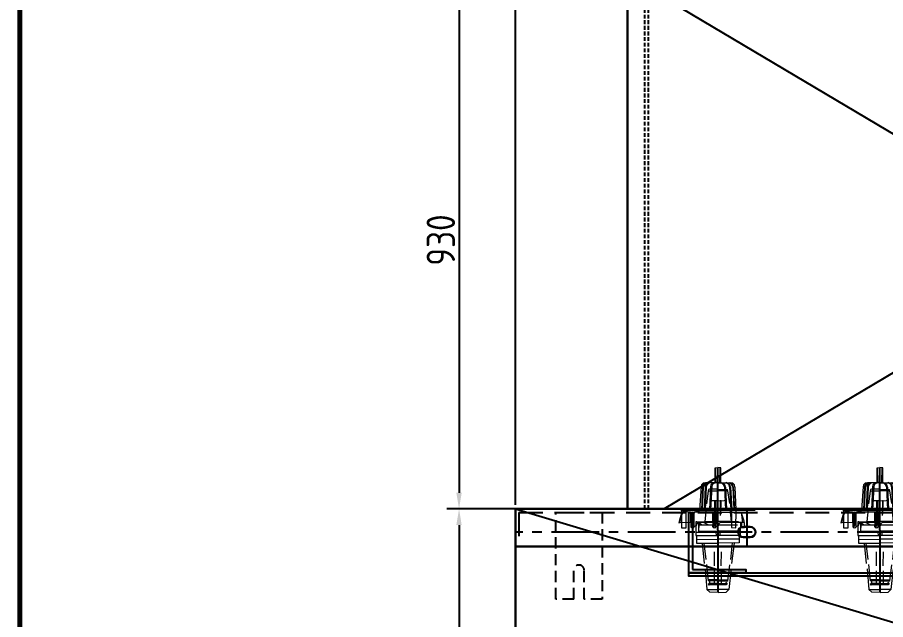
# Model space of a CAD drawing. Header units: millimetres. Extents: x 88585 to 99951, y -167251 to -159927.
# Drawn here: x 88956 to 90457, y -165653 to -164612 of the extents above; entities that cross this region are included whole.
import ezdxf

# ---------------------------------------------------------------- set-up
doc = ezdxf.new("R2010")
doc.units = ezdxf.units.MM
doc.header["$LTSCALE"] = 13
for name, pattern in [('CENTER', [50.8, 31.75, -6.35, 6.35, -6.35]), ('CENTERX2', [101.6, 63.5, -12.7, 12.7, -12.7]), ('DASHED', [0.75, 0.5, -0.25]), ('HIDDEN', [9.525, 6.35, -3.175])]:
    doc.linetypes.add(name, pattern=pattern)
doc.layers.get('0').update_dxf_attribs({"color": 1, "linetype": 'CENTER'})
for name, color, linetype in [('1', 4, 'Continuous'), ('4虚线层', 6, 'DASHED'), ('C00-00-00', 7, 'Continuous'), ('粗实线', 4, 'Continuous'), ('虚线', 6, 'HIDDEN')]:
    doc.layers.add(name, color=color, linetype=linetype)
doc.layers.add('标注、文本', color=3, linetype='Continuous', lineweight=25)
doc.styles.get("Standard").update_dxf_attribs({"font": 'gbenor.shx', "bigfont": 'gbcbig.shx'})
doc.dimstyles.new('1-15', dxfattribs={"dimscale": 14, "dimtxt": 3.5, "dimasz": 2, "dimexe": 1.5, "dimexo": 0.5, "dimgap": 0.5, "dimtad": 1, "dimtoh": 1, "dimdec": 1, "dimdsep": 46, "dimtxsty": 'Standard', "dimcen": 2.5, "dimclrd": 3, "dimclre": 3, "dimclrt": 3, "dimadec": 0, "dimazin": 2, "dimtfac": 1, "dimtdec": 1, "dimtmove": 0, "dimatfit": 2, "dimfxl": 1, "dimarcsym": 0})

# ---------------------------------------------------------------- blocks, each defined once
blk = doc.blocks.new('A$C26CD017D')
at = {"layer": 'C00-00-00'}
h = blk.add_hatch(color=256, dxfattribs=at)
h.dxf.hatch_style = 2
h.paths.add_polyline_path([(72.4, 62.5), (79.5, 31.9), (83, 31.9)])
h = blk.add_hatch(color=256, dxfattribs=at)
h.dxf.hatch_style = 2
h.paths.add_polyline_path([(72.4, 62.5), (75.9, 62.5), (83, 31.9)])
h = blk.add_hatch(color=256, dxfattribs=at)
h.dxf.hatch_style = 2
h.paths.add_polyline_path([(79.5, 31.9), (80.9, 26.3), (83.7, 26.3)])
h = blk.add_hatch(color=256, dxfattribs=at)
h.dxf.hatch_style = 2
h.paths.add_polyline_path([(79.5, 31.9), (83, 31.9), (83.7, 26.3)])
h = blk.add_hatch(color=256, dxfattribs=at)
h.dxf.hatch_style = 2
h.paths.add_polyline_path([(80.9, 26.3), (83.7, 26.3), (80.9, 25.5)])
at = {"layer": 'C00-00-00', "lineweight": 0}
for points in [[(83, 111.4), (80.9, 110.7), (66.7, 102.2)], [(75.9, 63.2), (66.7, 102.2), (83.7, 108.6)], [(83, 111.4), (91.6, 113.6), (93, 109.3), (83.7, 107.2)], [(83, 111.4), (92.3, 71), (93, 70.3), (94.4, 69.6)], [(85.2, 105), (100.8, 107.9), (106.5, 109.3), (115, 72.4)], [(106.5, 109.3), (107.2, 107.9), (119.2, 110.7), (127.7, 75.2)], [(112.8, 109.3), (121.4, 73.8)], [(119.9, 101.5), (121.4, 102.2), (156.8, 105.7)], [(159.7, 102.9), (188.1, 105.7)], [(166.1, 107.2), (201.6, 111.4), (205.8, 93)], [(188.1, 105), (188.8, 103.6), (190.2, 103.6), (191.6, 104.3), (192.3, 105.7)], [(193, 106.5), (192.3, 106.5), (192.3, 105.7)], [(198, 90.8), (194.5, 105.7), (193.7, 106.5), (193, 106.5)], [(210.8, 94.4), (207.2, 107.9), (201.6, 111.4)], [(27, 81.6), (64.6, 92.3)], [(72.4, 62.5), (65.3, 93), (64.6, 92.3), (71.7, 61.7)], [(96.5, 69.6), (89.4, 100.8)], [(196.6, 97.2), (173.2, 91.6)], [(176, 63.2), (210.1, 74.5), (205.8, 93)], [(210.8, 94.4), (213.6, 80.2), (210.1, 74.5)], [(27, 81.6), (23.4, 80.2), (21.3, 76.6), (21.3, 73.1)], [(27, 78.8), (24.1, 77.4), (22, 73.8), (22, 70.3)], [(27.7, 78.1), (24.1, 75.9), (22.7, 73.1), (22.7, 68.8)], [(35.5, 71), (36.2, 71), (56.8, 78.8)], [(65.3, 81.6), (86.6, 88.7)], [(86.6, 88.7), (91.6, 66.7)], [(123.5, 36.2), (136.3, 39), (127.7, 75.2)], [(164.7, 89.4), (141.2, 84.5)], [(167.5, 78.1), (144.1, 72.4)], [(199.4, 85.2), (176, 80.2)], [(199.4, 75.9), (198, 76.6), (196.6, 76.6), (195.2, 75.9), (195.2, 73.8)], [(199.4, 75.9), (200.1, 75.2), (200.8, 75.2)], [(200.8, 75.2), (201.6, 75.2), (201.6, 76.6)], [(26.3, 51.8), (21.3, 73.1)], [(26.3, 51.8), (21.3, 73.1)], [(28.4, 74.5), (24.8, 72.4), (23.4, 69.6), (22.7, 65.3)], [(28.4, 72.4), (25.5, 71), (23.4, 67.4), (23.4, 63.9)], [(30.5, 66), (27, 63.9), (24.8, 61), (24.8, 56.8)], [(30.5, 63.9), (27.7, 61.7), (25.5, 58.9), (25.5, 55.4)], [(35.5, 71), (34.1, 70.3), (34.1, 68.1)], [(34.1, 66.7), (53.9, 71), (53.9, 68.8)], [(36.9, 53.9), (34.1, 68.1)], [(78.1, 68.8), (55.4, 63.9), (55.4, 62.5), (80.2, 68.1)], [(80.9, 58.9), (57.5, 53.2), (57.5, 54.6), (82.3, 60.3)], [(72.4, 62.5), (79.5, 31.9), (78.8, 31.2), (71.7, 61.7)], [(75.9, 63.2), (83.7, 26.3), (80.9, 25.5), (72.4, 62.5)], [(75.9, 63.2), (84.5, 24.8), (85.2, 23.4), (86.6, 23.4)], [(100.8, 65.3), (97.2, 69.6), (94.4, 69.6)], [(94.4, 61.7), (95.1, 59.6)], [(94.4, 61.7), (95.1, 59.6)], [(95.1, 58.2), (100.8, 34.1), (115, 37.6), (116.4, 38.3), (116.4, 39.7), (109.3, 71)], [(101.5, 61), (100.8, 62.5), (99.4, 62.5)], [(101.5, 34.8), (100.1, 33.4), (100.1, 31.2), (100.8, 29.8), (102.9, 29.8), (117.8, 33.4), (123.5, 34.8), (115, 72.4)], [(103.6, 62.5), (102.9, 63.9), (102.2, 65.3), (100.8, 65.3)], [(102.2, 59.6), (102.9, 61), (103.6, 62.5)], [(168.2, 63.9), (195.2, 73.1)], [(25.5, 51.1), (24.1, 56.1), (0, 50.4)], [(25.5, 51.1), (26.3, 46.8), (2.1, 41.2)], [(25.5, 51.1), (24.1, 57.5), (24.8, 57.5)], [(26.3, 51.8), (25.5, 51.1), (27, 45.4), (27.7, 45.4)], [(44.7, 56.1), (26.3, 51.8)], [(44.7, 55.4), (26.3, 51.1)], [(26.3, 51.8), (31.2, 30.5)], [(26.3, 51.8), (31.2, 30.5), (32.6, 27), (36.2, 24.8), (39.7, 24.8), (78.8, 31.2)], [(27, 48.3), (29.1, 44.7), (31.9, 42.6), (35.5, 42.6)], [(27.7, 46.1), (29.1, 42.6), (32.6, 40.5), (36.2, 40.5)], [(36.9, 53.9), (40.5, 39.7), (41.2, 38.3), (43.3, 38.3), (44, 38.3), (66, 40.5)], [(39.7, 41.2), (59.6, 46.1), (58.9, 48.3)], [(73.8, 58.2), (80.2, 30.5)], [(76.6, 59.6), (77.4, 58.2), (78.8, 58.2)], [(76.6, 57.5), (78.1, 56.1), (79.5, 56.1)], [(79.5, 54.6), (78.1, 53.9), (78.1, 52.5)], [(95.1, 58.2), (102.2, 59.6)], [(95.1, 58.2), (100.8, 34.1), (101.5, 33.4), (102.9, 32.6)], [(102.9, 34.8), (100.8, 34.1), (104.3, 35.5), (99.4, 58.9)], [(134.1, 48.3), (167.5, 59.6)], [(29.1, 39), (30.5, 36.2), (34.1, 34.1), (37.6, 33.4)], [(29.8, 37.6), (31.2, 34.1), (34.1, 31.9), (38.3, 31.9)], [(30.5, 34.1), (31.9, 30.5), (35.5, 29.1), (39, 28.4)], [(30.5, 32.6), (32.6, 29.8), (35.5, 27.7), (39, 27)], [(74.5, 41.9), (96.5, 44.7)], [(78.8, 36.2), (87.3, 0)], [(109.3, 28.4), (105.7, 32.6), (102.9, 32.6)], [(84.5, 24.8), (85.2, 22.7), (85.9, 21.3), (87.3, 21.3)], [(86.6, 15.6), (85.2, 22.7)], [(85.2, 20.6), (86.6, 19.2), (88, 19.2)], [(88, 17.7), (86.6, 17), (86.6, 15.6)], [(103.6, 21.3), (110.7, 22.7)], [(110, 24.1), (109.3, 25.5), (107.9, 25.5)], [(112.1, 25.5), (111.4, 27), (110.7, 28.4), (109.3, 28.4)], [(110.7, 22.7), (111.4, 23.4), (112.1, 25.5)], [(88.7, 5), (86.6, 4.3), (85.9, 9.9), (88, 9.9)], [(89.4, 2.1), (106.5, 1.4), (108.6, 1.4), (107.9, 3.5)], [(89.4, 3.5), (105.7, 2.1), (107.9, 2.8)]]:
    blk.add_lwpolyline(points, dxfattribs=at)
for points in [[(67.4, 85.2), (96.5, 91.6), (95.1, 99.4), (65.3, 93)], [(86.6, 0.7), (116.4, 7.8), (114.3, 15.6), (85.2, 8.5)]]:
    blk.add_lwpolyline(points, close=True, dxfattribs=at)
for points in [[(56.1, 124.2), (56.1, 124.2), (63.9, 88), (63.9, 88)], [(58.2, 124.9), (58.2, 124.9), (66.7, 88.7), (66.7, 88.7)], [(100.8, 107.9), (100.8, 107.9), (109.3, 71), (109.3, 71)], [(189.5, 89.4), (189.5, 89.4), (185.9, 105.7), (185.9, 105.7)], [(191.6, 89.4), (191.6, 89.4), (188.1, 105.7), (188.1, 105.7)], [(195.9, 90.8), (195.9, 90.8), (192.3, 105.7), (192.3, 105.7)], [(193, 106.5), (193, 106.5), (193, 107.2), (193, 107.2)], [(27, 81.6), (27, 81.6), (64.6, 92.3), (64.6, 92.3)], [(27, 78.8), (27, 78.8), (65.3, 90.1), (65.3, 90.1)], [(83.7, 101.5), (83.7, 101.5), (91.6, 66.7), (91.6, 66.7)], [(100.1, 102.9), (100.1, 102.9), (107.2, 70.3), (107.2, 70.3)], [(102.2, 101.5), (102.2, 101.5), (109.3, 71), (109.3, 71)], [(122.1, 98.6), (122.1, 98.6), (150.5, 102.2), (150.5, 102.2)], [(195.9, 90.8), (195.9, 90.8), (199.4, 75.2), (199.4, 75.2)], [(198, 90.8), (198, 90.8), (201.6, 76.6), (201.6, 76.6)], [(27.7, 78.1), (27.7, 78.1), (65.3, 88.7), (65.3, 88.7)], [(28.4, 74.5), (28.4, 74.5), (66, 85.2), (66, 85.2)], [(28.4, 72.4), (28.4, 72.4), (66.7, 83.7), (66.7, 83.7)], [(30.5, 66), (30.5, 66), (68.1, 76.6), (68.1, 76.6)], [(66, 79.5), (66, 79.5), (74.5, 44), (74.5, 44)], [(68.8, 80.2), (68.8, 80.2), (76.6, 44.7), (76.6, 44.7)], [(108.6, 73.8), (108.6, 73.8), (114.3, 75.2), (114.3, 75.2)], [(189.5, 89.4), (189.5, 89.4), (193.7, 72.4), (193.7, 72.4)], [(191.6, 89.4), (191.6, 89.4), (195.2, 73.1), (195.2, 73.1)], [(30.5, 63.9), (30.5, 63.9), (68.8, 74.5), (68.8, 74.5)], [(36.2, 71), (36.2, 71), (39.7, 54.6), (39.7, 54.6)], [(71.7, 62.5), (71.7, 62.5), (53.2, 58.2), (53.2, 58.2)], [(71.7, 61.7), (71.7, 61.7), (53.2, 57.5), (53.2, 57.5)], [(56.8, 58.2), (56.8, 58.2), (53.9, 68.8), (53.9, 68.8)], [(61.7, 59.6), (61.7, 59.6), (95.8, 67.4), (95.8, 67.4)], [(77.4, 61), (77.4, 61), (93, 61), (93, 61)], [(93.7, 63.9), (93.7, 63.9), (78.1, 60.3), (78.1, 60.3)], [(94.4, 61.7), (94.4, 61.7), (78.8, 58.2), (78.8, 58.2)], [(96.5, 44.7), (96.5, 44.7), (91.6, 66.7), (91.6, 66.7)], [(100.1, 31.2), (100.1, 31.2), (91.6, 66.7), (91.6, 66.7)], [(100.8, 65.3), (100.8, 65.3), (93.7, 63.9), (93.7, 63.9)], [(94.4, 61.7), (94.4, 61.7), (99.4, 62.5), (99.4, 62.5)], [(95.1, 59.6), (95.1, 59.6), (101.5, 61), (101.5, 61)], [(101.5, 61), (101.5, 61), (101.5, 61.7), (101.5, 61.7)], [(115, 37.6), (115, 37.6), (107.2, 70.3), (107.2, 70.3)], [(117.8, 33.4), (117.8, 33.4), (109.3, 71), (109.3, 71)], [(110, 67.4), (110, 67.4), (115.7, 68.8), (115.7, 68.8)], [(129.9, 37.6), (129.9, 37.6), (121.4, 73.8), (121.4, 73.8)], [(133.4, 51.1), (133.4, 51.1), (160.4, 61), (160.4, 61)], [(24.1, 54.6), (24.1, 54.6), (0, 49.7), (0, 49.7)], [(0, 50.4), (0, 50.4), (0.7, 45.4), (0.7, 45.4)], [(2.1, 41.2), (2.1, 41.2), (0.7, 45.4), (0.7, 45.4)], [(26.3, 47.6), (26.3, 47.6), (2.1, 41.9), (2.1, 41.9)], [(35.5, 42.6), (35.5, 42.6), (74.5, 49.7), (74.5, 49.7)], [(36.2, 40.5), (36.2, 40.5), (75.2, 47.6), (75.2, 47.6)], [(43.3, 38.3), (43.3, 38.3), (39.7, 54.6), (39.7, 54.6)], [(56.8, 58.2), (56.8, 58.2), (58.9, 48.3), (58.9, 48.3)], [(95.1, 59.6), (95.1, 59.6), (79.5, 56.1), (79.5, 56.1)], [(95.1, 58.2), (95.1, 58.2), (79.5, 54.6), (79.5, 54.6)], [(98.6, 41.9), (98.6, 41.9), (100.8, 51.8), (100.8, 51.8)], [(101.5, 46.8), (101.5, 46.8), (101.5, 47.6), (101.5, 47.6)], [(37.6, 33.4), (37.6, 33.4), (76.6, 40.5), (76.6, 40.5)], [(38.3, 31.9), (38.3, 31.9), (77.4, 39), (77.4, 39)], [(39, 28.4), (39, 28.4), (78.1, 35.5), (78.1, 35.5)], [(39, 27), (39, 27), (78.1, 34.1), (78.1, 34.1)], [(39.7, 24.8), (39.7, 24.8), (78.8, 31.2), (78.8, 31.2)], [(100.1, 31.2), (100.1, 31.2), (100.1, 31.9), (100.1, 31.9)], [(103.6, 40.5), (103.6, 40.5), (100.8, 34.1), (100.8, 34.1)], [(101.5, 34.8), (101.5, 34.8), (117.1, 38.3), (117.1, 38.3)], [(103.6, 38.3), (103.6, 38.3), (102.9, 34.8), (102.9, 34.8)], [(102.2, 27), (102.2, 27), (86.6, 23.4), (86.6, 23.4)], [(86.6, 15.6), (86.6, 15.6), (89.4, 2.1), (89.4, 2.1)], [(102.9, 24.8), (102.9, 24.8), (87.3, 21.3), (87.3, 21.3)], [(103.6, 22.7), (103.6, 22.7), (88, 19.2), (88, 19.2)], [(103.6, 21.3), (103.6, 21.3), (88, 17.7), (88, 17.7)], [(109.3, 28.4), (109.3, 28.4), (102.2, 27), (102.2, 27)], [(102.9, 24.8), (102.9, 24.8), (107.9, 25.5), (107.9, 25.5)], [(102.9, 24.8), (102.9, 24.8), (103.6, 22.7), (103.6, 22.7)], [(103.6, 22.7), (103.6, 22.7), (110, 24.1), (110, 24.1)], [(103.6, 21.3), (103.6, 21.3), (108.6, 1.4), (108.6, 1.4)], [(110, 24.1), (110, 24.1), (110, 24.8), (110, 24.8)]]:
    blk.add_open_spline(points, degree=3, dxfattribs=at)
blk = doc.blocks.new('A$C3535292A')
blk.add_line((210.8, 94.4), (0.7, 45.4))
blk.add_blockref('A$C26CD017D', (0, 0))
blk = doc.blocks.new('*D836')
at = {"layer": 'Defpoints', "color": 0}
for p in [(89816.6, -165461.8), (89719.3, -166061.8), (89843.8, -166061.8)]:
    blk.add_point(p, dxfattribs=at)
at = {"layer": '标注、文本', "color": 3, "lineweight": -2}
for p, q in [((89809.6, -165461.8), (89698.3, -165461.8)), ((89719.3, -165489.8), (89719.3, -166033.8)), ((89836.8, -166061.8), (89698.3, -166061.8))]:
    blk.add_line(p, q, dxfattribs=at)
at = {"layer": '标注、文本', "color": 3}
for points in [[(89714.6, -165489.8), (89723.9, -165489.8), (89719.3, -165461.8)], [(89714.6, -166033.8), (89723.9, -166033.8), (89719.3, -166061.8)]]:
    blk.add_solid(points, dxfattribs=at)
at = {"layer": '标注、文本', "color": 3, "insert": (89687.8, -165761.8), "char_height": 49, "attachment_point": 5, "rotation": 90}
blk.add_mtext('600', dxfattribs=at)
blk = doc.blocks.new('*D837')
at = {"layer": 'Defpoints', "color": 0}
for p in [(90010.6, -164531.8), (89719.3, -165461.8), (89841.6, -165461.8)]:
    blk.add_point(p, dxfattribs=at)
at = {"layer": '标注、文本', "color": 3, "lineweight": -2}
for p, q in [((90003.6, -164531.8), (89698.3, -164531.8)), ((89719.3, -164559.8), (89719.3, -165433.8)), ((89834.6, -165461.8), (89698.3, -165461.8))]:
    blk.add_line(p, q, dxfattribs=at)
at = {"layer": '标注、文本', "color": 3}
for points in [[(89714.6, -164559.8), (89723.9, -164559.8), (89719.3, -164531.8)], [(89714.6, -165433.8), (89723.9, -165433.8), (89719.3, -165461.8)]]:
    blk.add_solid(points, dxfattribs=at)
at = {"layer": '标注、文本', "color": 3, "insert": (89687.8, -164996.8), "char_height": 49, "attachment_point": 5, "rotation": 90}
blk.add_mtext('930', dxfattribs=at)
blk = doc.blocks.new('*D859')
at = {"layer": 'Defpoints', "color": 0}
for p in [(91994.3, -163568.8), (91994.3, -163897.1), (89816.6, -165461.8)]:
    blk.add_point(p, dxfattribs=at)
at = {"layer": '标注、文本', "color": 3, "lineweight": -2}
for p, q in [((89816.6, -165454.8), (89816.6, -163547.8)), ((91994.3, -163890.1), (91994.3, -163547.8)), ((89844.6, -163568.8), (91966.3, -163568.8))]:
    blk.add_line(p, q, dxfattribs=at)
at = {"layer": '标注、文本', "color": 3}
for points in [[(89844.6, -163564.1), (89844.6, -163573.4), (89816.6, -163568.8)], [(91966.3, -163564.1), (91966.3, -163573.4), (91994.3, -163568.8)]]:
    blk.add_solid(points, dxfattribs=at)
at = {"layer": '标注、文本', "color": 3, "insert": (90905.5, -163537.3), "char_height": 49, "attachment_point": 5}
blk.add_mtext('2178', dxfattribs=at)

msp = doc.modelspace()

# ---------------------------------------------------------------- linework, layer by layer
at = {"layer": '1', "color": 1, "linetype": 'CENTERX2', "lineweight": -3, "ltscale": 0.1}
for p, q in [((90216.59, -165461.752), (90216.59, -165526.752)), ((91810.59, -165501.752), (89816.59, -165501.752))]:
    msp.add_line(p, q, dxfattribs=at)
at = {"layer": '1', "const_width": 8.631}
msp.add_lwpolyline([(88960.238, -166979.934), (98429.527, -166979.934), (98429.527, -160173.883), (88960.238, -160173.883), (88960.238, -166979.934)], dxfattribs=at)
at = {"layer": '4虚线层'}
for p, q in [((90040.59, -165461.752), (90040.59, -164555.752)), ((90046.59, -165461.752), (90046.59, -164561.752)), ((91576.59, -165461.752), (90056.59, -165461.752)), ((91559.09, -165461.752), (90074.09, -165461.752))]:
    msp.add_line(p, q, dxfattribs=at)
at = {"layer": '4虚线层', "ltscale": 3}
for p, q in [((89917.568, -165617.752), (89917.568, -165567.752)), ((89935.568, -165617.752), (89935.568, -165567.752))]:
    msp.add_line(p, q, dxfattribs=at)
msp.add_lwpolyline([(89917.568, -165617.752), (89886.568, -165617.752), (89886.568, -165467.752), (89966.568, -165467.752), (89966.568, -165617.752), (89935.568, -165617.752)], dxfattribs=at)
msp.add_arc((89926.568, -165567.752), 9, 0, 180, dxfattribs=at)
at = {"layer": '标注、文本'}
for p, q in [((90046.59, -164561.752), (91559.09, -165461.752)), ((91586.59, -164561.752), (90074.09, -165461.752)), ((89816.59, -165461.752), (91816.59, -166061.752))]:
    msp.add_line(p, q, dxfattribs=at)
at = {"layer": '标注、文本', "color": 4, "lineweight": 30}
for p, q in [((89816.59, -165461.752), (91816.59, -165461.752)), ((89816.59, -165461.752), (89816.59, -165526.752)), ((89816.59, -165526.752), (91816.59, -165526.752))]:
    msp.add_line(p, q, dxfattribs=at)
at = {"layer": '标注、文本', "color": 2}
for points in [[(90122.59, -165572.252), (90116.59, -165572.252), (90116.59, -165467.752), (90122.59, -165467.752), (90122.59, -165566.252)], [(90122.59, -165566.252), (90215.09, -165566.252), (90215.09, -165572.252), (90116.59, -165572.252), (90116.59, -165566.252)]]:
    msp.add_lwpolyline(points, dxfattribs=at)
msp.add_lwpolyline([(90116.59, -165572.252), (91516.59, -165572.252), (91516.59, -165578.252), (90116.59, -165578.252)], close=True, dxfattribs=at)
at = {"layer": '粗实线', "lineweight": 30}
for p, q in [((90010.59, -164531.752), (90010.59, -165461.752)), ((90210.59, -165492.752), (90222.59, -165492.752)), ((90210.59, -165510.752), (90222.59, -165510.752)), ((89816.59, -165526.752), (89816.59, -166061.752))]:
    msp.add_line(p, q, dxfattribs=at)
for centre, start, end in [((90210.59, -165501.752), 90, 270), ((90222.59, -165501.752), 270, 90)]:
    msp.add_arc(centre, 9, start, end, dxfattribs=at)
at = {"layer": '虚线', "ltscale": 0.5}
for q in [(91810.59, -165467.752), (89822.59, -165526.752)]:
    msp.add_line((89822.59, -165467.752), q, dxfattribs=at)

# ---------------------------------------------------------------- block references
at = {"rotation": 256.9999999999775}
for p in [(90122.452, -165379.451), (90402.452, -165379.451)]:
    msp.add_blockref('A$C3535292A', p, dxfattribs=at)

# ---------------------------------------------------------------- dimensions: what is measured, and where the dimension line sits
at = {"layer": '标注、文本'}
dim = msp.add_linear_dim(base=(91994.331, -163568.772), p1=(89816.59, -165461.752), p2=(91994.331, -163897.113), dimstyle='1-15', override={"dimdec": 0}, dxfattribs=at)
dim.commit()
dim.dimension.update_dxf_attribs({"geometry": '*D859', "text_midpoint": (90905.461, -163537.272)})
for base, p1, p2, picture, middle in [((89719.256, -165461.752), (90010.59, -164531.752), (89841.611, -165461.752), '*D837', (89687.756, -164996.752)), ((89719.256, -166061.752), (89816.59, -165461.752), (89843.848, -166061.752), '*D836', (89687.756, -165761.752))]:
    dim = msp.add_linear_dim(base=base, p1=p1, p2=p2, angle=90, dimstyle='1-15', dxfattribs=at)
    dim.commit()
    dim.dimension.update_dxf_attribs({"geometry": picture, "text_midpoint": middle})

doc.saveas('drawing.dxf')
